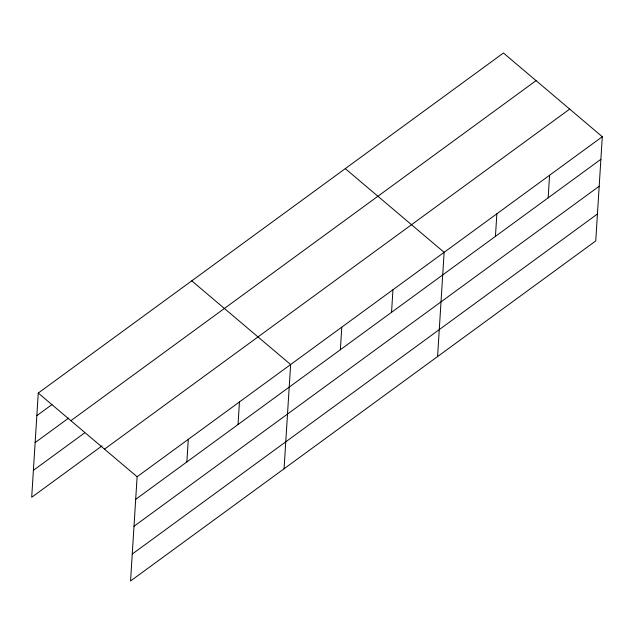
<?xml version="1.0" encoding="UTF-8"?>
<svg xmlns="http://www.w3.org/2000/svg" width="634" height="634" viewBox="0 0 634 634"><rect width="100%" height="100%" fill="white"/><g stroke="black" fill="none" stroke-linecap="round" stroke-linejoin="round"><path stroke-width="0.95" d="M602.3 136.714L137.11 476.76L130.556 580.982L595.746 240.944L602.3 136.714L503.444 53.018L38.254 393.056L31.7 497.286L102.058 445.853M186.864 461.94L188.282 439.354M238.035 424.534L239.454 401.948M284.064 468.772L290.626 364.542L191.769 280.846M340.371 349.722L341.797 327.144M391.543 312.316L392.961 289.738M437.579 356.554L444.133 252.332L345.284 168.628M495.439 236.379L496.858 213.793M548.156 197.84L549.575 175.253M36.835 415.642L52.028 404.532M35.139 442.58L68.726 418.036M70.881 420.683L536.071 80.637M33.396 470.341L84.568 432.935M104.491 449.141L569.681 109.096M135.692 499.338L600.881 159.3M133.996 526.283L599.185 186.245M132.252 554.045L597.434 213.999M38.254 393.056L137.11 476.76"/></g></svg>
